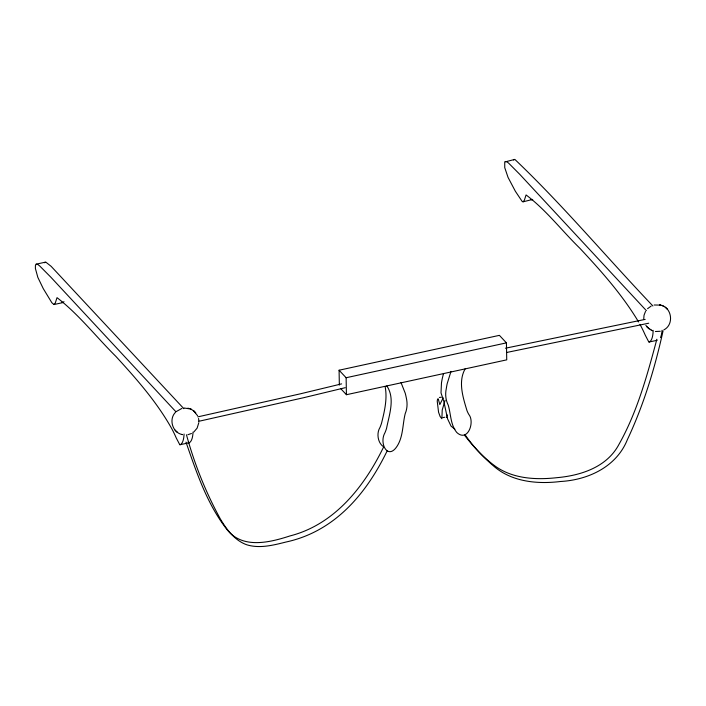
<?xml version="1.0" encoding="UTF-8"?>
<svg xmlns="http://www.w3.org/2000/svg" width="706" height="706" viewBox="0 0 706 706"><rect width="100%" height="100%" fill="white"/><g stroke="black" fill="none" stroke-linecap="round" stroke-linejoin="round"><path stroke-width="1.06" d="M198.854 422.603L197.115 428.145L193.85 431.975M663.049 330.929C654.85 368.197 643.643 405.103 627.369 439.67C616.497 466.842 588.169 479.965 560.449 481.501C537.266 484.325 511.532 481.924 493.335 465.801C482.63 456.667 472.994 446.227 464.98 434.658M656.862 339.259C647.19 375.265 637.297 411.889 618.871 444.551C606.807 467.195 580.835 475.553 556.875 477.68C535.36 480.089 511.709 478.756 493.847 465.148C482.772 456.756 473.188 446.492 464.742 435.496M443.183 397.884L439.82 404.6L438.197 398.766L437.561 399.111L437.226 401.132L438.558 412.216L440.138 416.558L441.877 418.729L442.23 409.93L445.098 400.258M443.5 373.553L442.309 378.381A84.314 68.817 -42.3 0 0 441.462 383.067L441.012 392.907L443.8 401.273L447.551 418.817L451.063 426.15L454.902 429.186M450.993 371.365L447.163 383.72A84.314 68.817 -42.3 0 0 446.324 388.406C445.062 394.133 445.627 400.02 448.284 405.253C450.931 414.325 450.463 424.897 456.791 432.496C467.769 442.662 475.085 421.95 468.802 414.422A38.451 31.382 -42.3 0 1 466.966 410.583C462.986 397.346 457.832 381.593 465.254 368.647M383.552 447.11C364.287 486.628 334.565 524.567 289.945 535.942C269.798 542.482 242.846 549.197 227.27 529.932C207.096 504.269 196.595 472.605 185.987 442.124M387.126 450.931C366.405 493.776 334.67 531.547 285.904 542.049C273.257 545.217 259.702 548.747 246.826 544.803C234.754 540.558 226.82 529.712 220.475 519.175C205.843 492.567 194.459 464.071 186.472 434.781M645.505 311.434L644.04 315.211L643.748 318.768M447.269 417.511L446.324 417.087M63.972 301.63L62.958 302.583L54 304.533L51.865 302.75L43.269 288.622L37.842 277.387L35.397 268.501L35.397 265.65L36.138 264.168L45.775 262.102L51.123 266.321L183.851 408.686M44.637 262.782L45.096 262.226M652.9 305.98C606.648 257.434 563.273 205.499 514.824 159.388L504.728 162.018L504.746 167.657L508.046 177.391L515.354 191.247L522.158 201.439L523.049 201.819L532.712 199.41M513.686 160.068L514.153 159.512M175.75 412.022C168.363 418.949 172.423 432.849 182.439 434.596M647.552 308.707L651.161 306.086M176.209 411.589L181.883 408.439M663.834 329.896C674.451 324.619 671.918 306.951 660.172 304.992M442.962 417.599L444.771 417.246M191.458 433.493L187.867 434.711M54 304.533L55.297 302.962L57.027 297.658C78.79 314.373 96.245 336.983 115.837 356.362C136.673 379.096 157.341 402.552 172.308 429.68A73.839 25.469 77.7 0 1 176.253 437.976L179.801 444.754L189.084 442.812A24.154 8.331 77.7 0 0 193.029 432.081M523.049 201.819L524.355 200.248L526.076 194.944C546.073 209.938 561.87 230.738 579.847 248.256C601.309 271.201 622.401 294.905 638.595 321.962M439.37 397.425L441.338 397.275M341.633 383.879L300.156 393.869L197.768 416.884M345.208 387.7L303.73 397.69L198.439 421.376M654.18 304.992L660.745 305.116M660.242 331.282L655.38 331.511M339.348 385.07L339.083 370.218L499.398 335.35L506.431 342.869L506.732 359.848L346.425 394.716L340.786 388.697M339.083 370.218L346.125 377.736L506.431 342.869M639.954 324.363L641.357 326.966A73.839 25.469 77.7 0 1 645.302 335.262L648.849 342.048L657.145 340.31M645.169 319.386L505.443 348.217M648.743 323.207L506.961 352.418M189.084 442.812L188.167 442.283M505.196 161.462L506.952 161.833L508.655 163.165L519.819 174.391L646.431 310.711M36.138 264.168L37.895 264.538L39.607 265.871L50.77 277.105L175.582 411.395M184.151 408.006L190.682 409.048M532.006 199.877L531.115 199.489M62.958 302.583L62.066 302.203M383.173 446.483C377.798 442.75 376.369 433.246 379.925 427.554A38.451 31.249 -43.1 0 0 381.602 422.965C384.488 411.307 387.453 398.987 385.202 386.976M181.866 434.464L182.527 434.614M659.616 304.868L660.092 304.974M187.814 408.174L188.943 408.43M661.946 305.504L663.261 306.077M647.596 327.584L652.468 330.77M651.153 330.196L651.762 330.461M190.858 409.118L193.797 410.901M190.143 408.809L191.458 409.383M665.14 307.216L665.599 307.587M665.908 307.842L666.817 308.69M194.106 411.157L195.015 412.004M176.712 431.737L175.794 430.889M177.021 431.993L177.48 432.372M649.282 329.058L645.831 325.387M193.338 410.521L197.618 415.737M667.126 309.025L667.576 309.493M646.846 326.781L647.287 327.249M195.333 412.33L195.774 412.798M175.044 430.095L175.485 430.563M386.809 385.917C395.334 398.352 389.2 414.784 386.579 428.268A38.451 31.249 -43.1 0 1 384.894 432.866C378.69 443.677 388.565 461.998 398.219 444.303C403.223 434.861 402.685 423.838 405.191 413.698C407.38 408.536 407.538 402.852 406.215 397.443A84.314 68.526 -43.1 0 0 405.209 393.154L400.999 382.528M198.571 418.499L198.871 420.811M447.233 415.984L447.127 414.801M346.125 377.736L346.425 394.716M184.072 434.022A24.154 8.331 77.7 0 1 180.127 444.754M662.034 330.293A24.154 8.331 77.7 0 1 660.463 337.556M653.147 330.364A24.154 8.331 77.7 0 1 649.185 342.048"/></g></svg>
